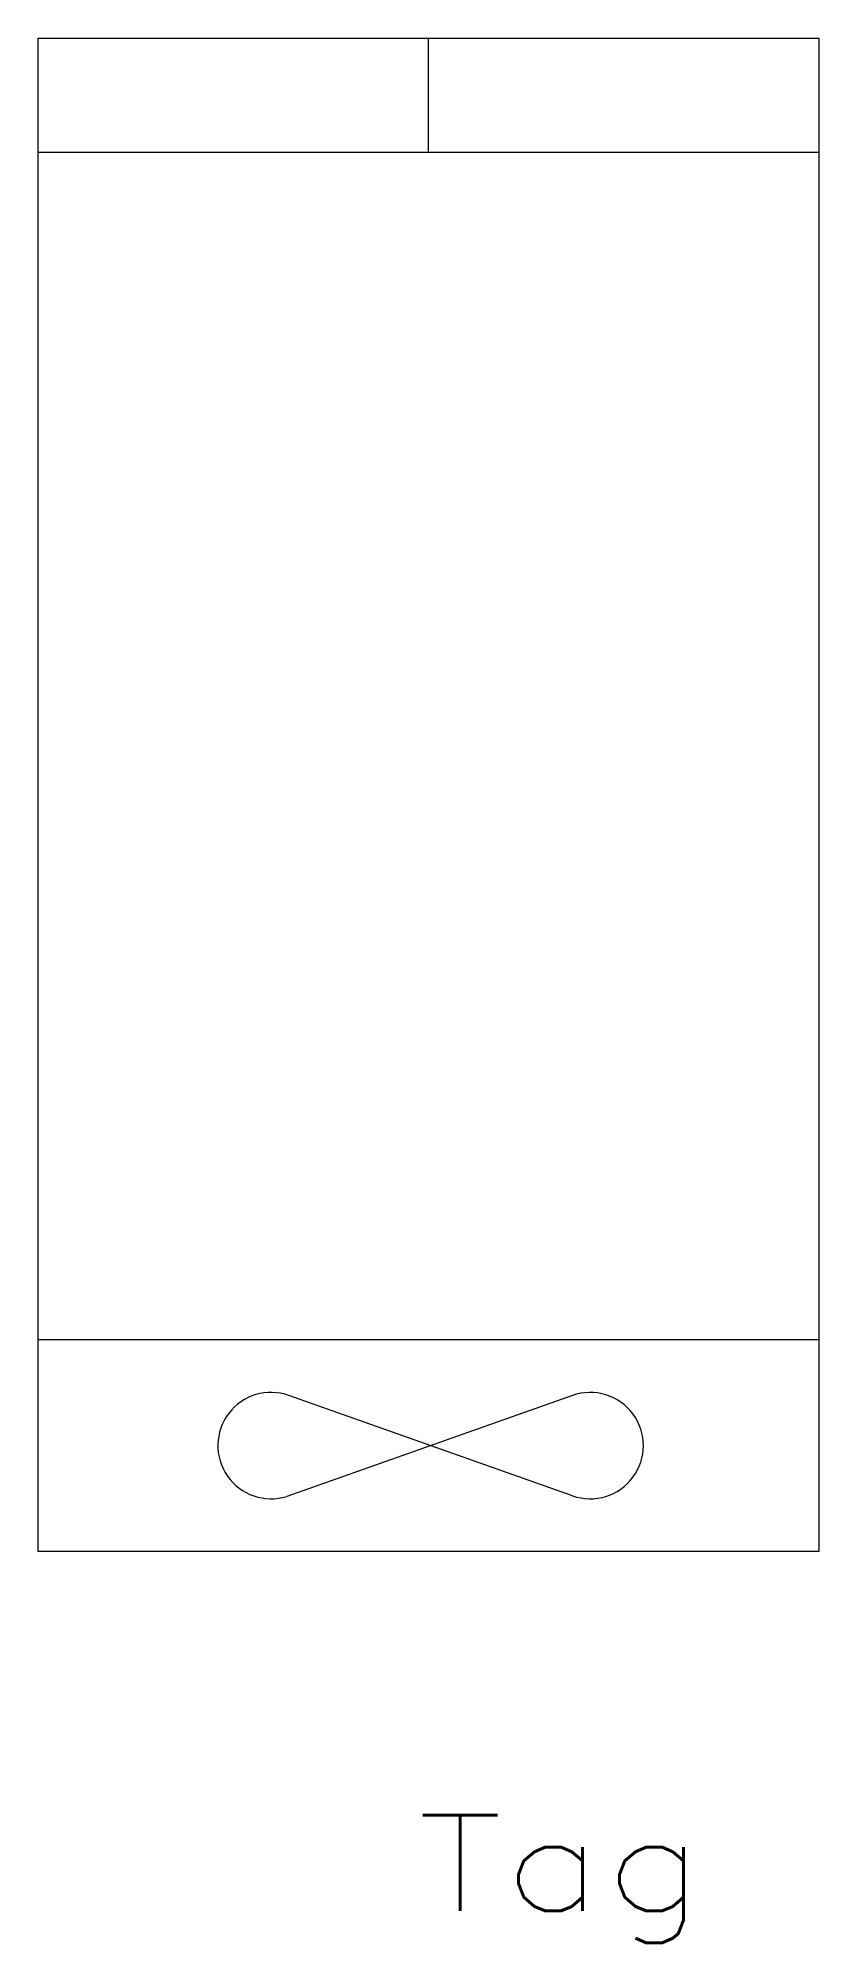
# Model space of a CAD drawing. Header units: inches. Extents: x -5.2 to 5.2, y -15.2 to 10.1.
import ezdxf
from ezdxf.enums import TextEntityAlignment as Align

# ---------------------------------------------------------------- set-up
doc = ezdxf.new("R2010")
doc.units = ezdxf.units.IN
doc.header["$MEASUREMENT"] = 0
doc.layers.get('0').update_dxf_attribs({"lineweight": 0})
doc.layers.add('SCD_DRAW', color=11, linetype='Continuous', lineweight=0, true_color=0xff7f7f)
doc.styles.get("Standard").update_dxf_attribs({"font": 'TXT.SHX'})

msp = doc.modelspace()

# ---------------------------------------------------------------- linework, layer by layer
at = {"layer": 'SCD_DRAW', "color": 1, "linetype": 'Continuous', "true_color": 0xff0000}
for p, q in [((-5.171, 10.056), (5.19, 10.056)), ((-5.171, -10.035), (-5.171, 10.056)), ((0.009, 8.542), (0.009, 10.056)), ((5.19, 10.056), (5.19, -10.035)), ((-5.171, 8.542), (5.19, 8.542)), ((-5.171, -7.22), (5.19, -7.22)), ((1.921, -7.964), (-1.872, -9.304)), ((1.921, -9.295), (-1.846, -7.964)), ((5.19, -10.035), (-5.171, -10.035))]:
    msp.add_line(p, q, dxfattribs=at)
for centre, start, end in [((-2.08, -8.629), 70.4773, 287.0943), ((2.155, -8.629), -109.5227, 109.5227)]:
    msp.add_arc(centre, 0.706, start, end, dxfattribs=at)

# ---------------------------------------------------------------- texts
at = {"color": 7, "linetype": 'Continuous', "width": 1.166667}
msp.add_text('Tag', height=1.27, dxfattribs=at).set_placement((-0.135, -14.807), (3.675, -14.807), align=Align.FIT)

doc.saveas('drawing.dxf')
